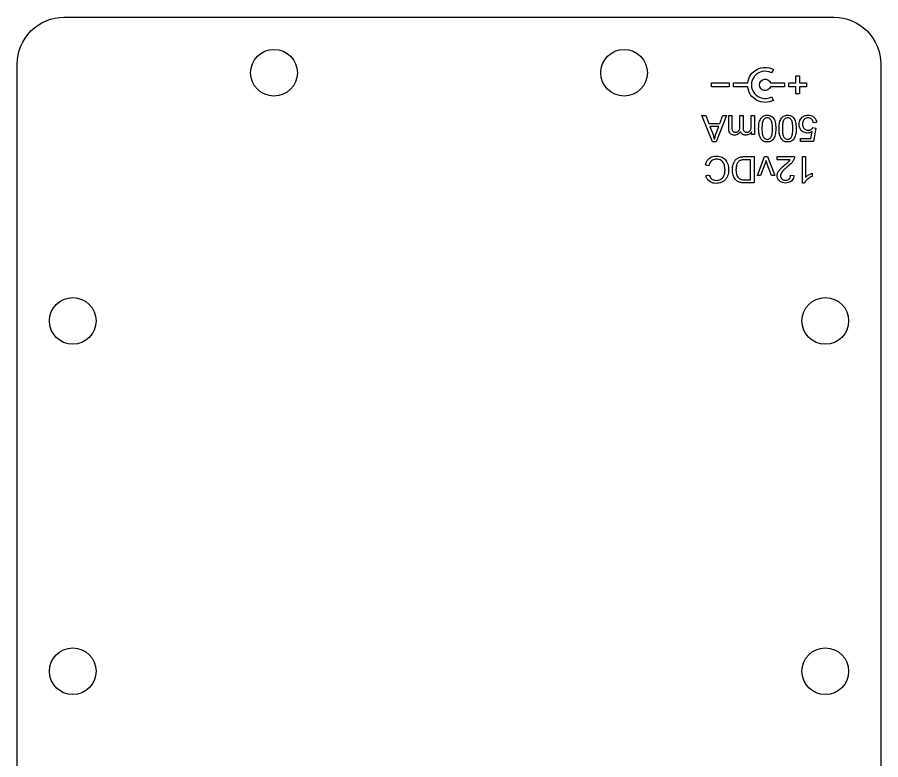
# Model space of a CAD drawing. Header units: millimetres. Extents: x 99 to 934, y 47 to 511.
# Drawn here: x 443.2 to 591.2, y 178.4 to 305.5 of the extents above; entities that cross this region are included whole.
import ezdxf

# ---------------------------------------------------------------- set-up
doc = ezdxf.new("R2010")
doc.units = ezdxf.units.MM
doc.header["$MEASUREMENT"] = 0

msp = doc.modelspace()

# ---------------------------------------------------------------- linework, layer by layer
at = {"color": 1}
msp.add_lwpolyline([(451.21, 305.52), (583.21, 305.52, -0.414214), (591.21, 297.52), (591.21, 89.52, -0.414214), (583.21, 81.52), (451.21, 81.52, -0.414214), (443.21, 89.52), (443.21, 297.52, -0.414214)], format="xyb", close=True, dxfattribs=at)
at = {"color": 2}
for points in [[(572.48, 291.89), (572.8, 291.3, -0.530132), (568.4, 293.61), (565.95, 293.61), (565.95, 294.28), (568.4, 294.28, -0.530132), (572.8, 296.59), (572.48, 296, 1.669178)], [(572.29, 294.28), (574.74, 294.28), (574.74, 293.61), (572.29, 293.61, -5.602507)]]:
    msp.add_lwpolyline(points, format="xyb", close=True, dxfattribs=at)
for points in [[(576.63, 294.28), (576.63, 295.47), (577.3, 295.47), (577.3, 294.28), (578.49, 294.28), (578.49, 293.61), (577.3, 293.61), (577.3, 292.42), (576.63, 292.42), (576.63, 293.61), (575.44, 293.61), (575.44, 294.28)], [(565.25, 293.61), (562.21, 293.61), (562.21, 294.28), (565.25, 294.28)], [(563.02, 284.18), (562.38, 284.18), (560.54, 288.68), (561.22, 288.68), (561.74, 287.32), (563.63, 287.32), (564.12, 288.68), (564.75, 288.68)], [(567.08, 286.79), (567.08, 288.68), (567.63, 288.68), (567.63, 286.57), (567.63, 286.43), (567.65, 286.3), (567.68, 286.19), (567.72, 286.09), (567.76, 286.01), (567.83, 285.95), (567.9, 285.9), (567.99, 285.86), (568.09, 285.84), (568.21, 285.83), (568.3, 285.83), (568.39, 285.85), (568.47, 285.87), (568.56, 285.91), (568.64, 285.95), (568.71, 286.01), (568.78, 286.07), (568.84, 286.14), (568.88, 286.22), (568.92, 286.31), (568.96, 286.41), (568.98, 286.53), (569, 286.67), (569.01, 286.82), (569.01, 286.99), (569.01, 288.68), (569.57, 288.68), (569.57, 285.42), (569.07, 285.42), (569.07, 285.88), (569.01, 285.79), (568.93, 285.71), (568.85, 285.63), (568.76, 285.56), (568.66, 285.5), (568.56, 285.44), (568.45, 285.4), (568.33, 285.37), (568.21, 285.36), (568.08, 285.35), (567.94, 285.36), (567.81, 285.37), (567.7, 285.4), (567.59, 285.45), (567.49, 285.5), (567.4, 285.57), (567.33, 285.64), (567.26, 285.72), (567.21, 285.82), (567.16, 285.92), (567.06, 285.79), (566.95, 285.67), (566.84, 285.57), (566.72, 285.49), (566.59, 285.43), (566.45, 285.39), (566.31, 285.36), (566.16, 285.35), (565.97, 285.36), (565.8, 285.39), (565.65, 285.45), (565.52, 285.52), (565.41, 285.62), (565.32, 285.74), (565.24, 285.88), (565.19, 286.05), (565.16, 286.23), (565.15, 286.45), (565.15, 288.68), (565.7, 288.68), (565.7, 286.63), (565.7, 286.51), (565.71, 286.4), (565.72, 286.3), (565.73, 286.22), (565.75, 286.15), (565.78, 286.1), (565.81, 286.05), (565.85, 286), (565.89, 285.96), (565.95, 285.92), (566.01, 285.89), (566.07, 285.86), (566.13, 285.84), (566.2, 285.83), (566.28, 285.83), (566.41, 285.84), (566.53, 285.87), (566.65, 285.91), (566.75, 285.98), (566.85, 286.06), (566.93, 286.16), (566.99, 286.29), (567.04, 286.43), (567.07, 286.6)], [(573.22, 286.46), (573.21, 286.16), (573.19, 285.88), (573.16, 285.62), (573.11, 285.39), (573.05, 285.18), (572.98, 284.99), (572.89, 284.83), (572.8, 284.68), (572.69, 284.54), (572.56, 284.43), (572.43, 284.33), (572.28, 284.26), (572.11, 284.21), (571.94, 284.18), (571.75, 284.17), (571.61, 284.17), (571.47, 284.19), (571.35, 284.22), (571.23, 284.26), (571.11, 284.31), (571.01, 284.38), (570.91, 284.45), (570.82, 284.53), (570.74, 284.63), (570.66, 284.73), (570.59, 284.85), (570.53, 284.97), (570.48, 285.1), (570.43, 285.25), (570.38, 285.4), (570.35, 285.57), (570.32, 285.76), (570.3, 285.97), (570.29, 286.21), (570.28, 286.46), (570.29, 286.77), (570.31, 287.05), (570.34, 287.31), (570.39, 287.54), (570.44, 287.74), (570.52, 287.93), (570.6, 288.1), (570.7, 288.25), (570.81, 288.38), (570.93, 288.5), (571.07, 288.59), (571.22, 288.67), (571.38, 288.72), (571.56, 288.75), (571.75, 288.76), (571.91, 288.75), (572.06, 288.73), (572.2, 288.7), (572.33, 288.64), (572.45, 288.58), (572.57, 288.5), (572.67, 288.4), (572.77, 288.29), (572.88, 288.14), (572.97, 287.97), (573.04, 287.77), (573.1, 287.56), (573.15, 287.32), (573.19, 287.05), (573.21, 286.77)], [(576.71, 286.46), (576.71, 286.16), (576.69, 285.88), (576.65, 285.62), (576.61, 285.39), (576.55, 285.18), (576.48, 284.99), (576.39, 284.83), (576.29, 284.68), (576.18, 284.54), (576.06, 284.43), (575.92, 284.33), (575.77, 284.26), (575.61, 284.21), (575.43, 284.18), (575.24, 284.17), (575.1, 284.17), (574.97, 284.19), (574.84, 284.22), (574.72, 284.26), (574.61, 284.31), (574.5, 284.38), (574.41, 284.45), (574.32, 284.53), (574.23, 284.63), (574.16, 284.73), (574.09, 284.85), (574.03, 284.97), (573.97, 285.1), (573.92, 285.25), (573.88, 285.4), (573.84, 285.57), (573.81, 285.76), (573.79, 285.97), (573.78, 286.21), (573.78, 286.46), (573.78, 286.77), (573.8, 287.05), (573.84, 287.31), (573.88, 287.54), (573.94, 287.74), (574.01, 287.93), (574.1, 288.1), (574.19, 288.25), (574.3, 288.38), (574.43, 288.5), (574.56, 288.59), (574.71, 288.67), (574.88, 288.72), (575.05, 288.75), (575.24, 288.76), (575.4, 288.75), (575.55, 288.73), (575.69, 288.7), (575.83, 288.64), (575.95, 288.58), (576.06, 288.5), (576.17, 288.4), (576.27, 288.29), (576.37, 288.14), (576.46, 287.97), (576.54, 287.77), (576.6, 287.56), (576.65, 287.32), (576.68, 287.05), (576.71, 286.77)], [(577.63, 286.11), (577.53, 286.21), (577.45, 286.33), (577.38, 286.45), (577.33, 286.58), (577.28, 286.71), (577.25, 286.85), (577.23, 287), (577.22, 287.16), (577.24, 287.4), (577.28, 287.62), (577.35, 287.83), (577.45, 288.03), (577.58, 288.21), (577.69, 288.34), (577.82, 288.45), (577.95, 288.55), (578.09, 288.62), (578.25, 288.68), (578.41, 288.73), (578.58, 288.75), (578.76, 288.76), (579, 288.75), (579.22, 288.71), (579.42, 288.64), (579.6, 288.54), (579.76, 288.42), (579.91, 288.27), (580.02, 288.11), (580.11, 287.92), (580.17, 287.72), (580.21, 287.51), (579.63, 287.46), (579.6, 287.62), (579.55, 287.76), (579.49, 287.89), (579.42, 288), (579.33, 288.09), (579.23, 288.17), (579.13, 288.23), (579.01, 288.27), (578.89, 288.3), (578.76, 288.31), (578.61, 288.29), (578.46, 288.26), (578.33, 288.2), (578.2, 288.11), (578.09, 288.01), (577.99, 287.88), (577.91, 287.73), (577.86, 287.57), (577.82, 287.4), (577.81, 287.21), (577.82, 287.03), (577.85, 286.86), (577.91, 286.71), (577.98, 286.58), (578.08, 286.46), (578.19, 286.36), (578.32, 286.29), (578.45, 286.23), (578.61, 286.2), (578.77, 286.19), (578.88, 286.19), (578.98, 286.21), (579.07, 286.23), (579.17, 286.27), (579.25, 286.31), (579.34, 286.36), (579.41, 286.42), (579.48, 286.48), (579.54, 286.55), (579.59, 286.62), (580.11, 286.56), (579.67, 284.25), (577.44, 284.25), (577.44, 284.77), (579.23, 284.77), (579.47, 285.98), (579.31, 285.88), (579.14, 285.8), (578.97, 285.75), (578.8, 285.71), (578.62, 285.7), (578.4, 285.72), (578.18, 285.77), (577.98, 285.85), (577.8, 285.96)], [(572.65, 286.46), (572.64, 286.73), (572.63, 286.97), (572.61, 287.19), (572.58, 287.39), (572.55, 287.56), (572.5, 287.71), (572.45, 287.84), (572.39, 287.94), (572.28, 288.07), (572.16, 288.17), (572.03, 288.25), (571.9, 288.29), (571.75, 288.31), (571.6, 288.29), (571.46, 288.25), (571.34, 288.17), (571.22, 288.07), (571.11, 287.94), (571.05, 287.83), (571, 287.71), (570.95, 287.56), (570.91, 287.39), (570.89, 287.19), (570.87, 286.97), (570.85, 286.73), (570.85, 286.46), (570.85, 286.2), (570.87, 285.96), (570.89, 285.74), (570.91, 285.54), (570.95, 285.37), (571, 285.22), (571.05, 285.09), (571.11, 284.99), (571.22, 284.86), (571.34, 284.75), (571.47, 284.68), (571.61, 284.64), (571.75, 284.62), (571.9, 284.64), (572.03, 284.67), (572.16, 284.74), (572.27, 284.83), (572.36, 284.95), (572.43, 285.06), (572.49, 285.19), (572.54, 285.35), (572.58, 285.53), (572.61, 285.73), (572.63, 285.95), (572.64, 286.2)], [(576.14, 286.46), (576.14, 286.73), (576.13, 286.97), (576.11, 287.19), (576.08, 287.39), (576.04, 287.56), (576, 287.71), (575.95, 287.84), (575.88, 287.94), (575.78, 288.07), (575.66, 288.17), (575.53, 288.25), (575.39, 288.29), (575.24, 288.31), (575.1, 288.29), (574.96, 288.25), (574.83, 288.17), (574.71, 288.07), (574.6, 287.94), (574.54, 287.83), (574.49, 287.71), (574.45, 287.56), (574.41, 287.39), (574.38, 287.19), (574.36, 286.97), (574.35, 286.73), (574.35, 286.46), (574.35, 286.2), (574.36, 285.96), (574.38, 285.74), (574.41, 285.54), (574.45, 285.37), (574.49, 285.22), (574.54, 285.09), (574.6, 284.99), (574.71, 284.86), (574.83, 284.75), (574.96, 284.68), (575.1, 284.64), (575.25, 284.62), (575.4, 284.64), (575.53, 284.67), (575.65, 284.74), (575.76, 284.83), (575.86, 284.95), (575.93, 285.06), (575.98, 285.19), (576.03, 285.35), (576.07, 285.53), (576.1, 285.73), (576.13, 285.95), (576.14, 286.2)], [(561.93, 286.84), (562.4, 285.59), (562.48, 285.37), (562.55, 285.17), (562.62, 284.98), (562.67, 284.81), (562.72, 284.66), (562.76, 284.83), (562.8, 285), (562.85, 285.17), (562.9, 285.35), (562.96, 285.52), (563.45, 286.84)], [(561.75, 280.08), (561.15, 280.23), (561.24, 280.51), (561.35, 280.76), (561.48, 280.99), (561.64, 281.18), (561.82, 281.35), (562.03, 281.49), (562.25, 281.6), (562.49, 281.68), (562.74, 281.72), (563.01, 281.74), (563.29, 281.73), (563.55, 281.69), (563.79, 281.63), (564, 281.55), (564.2, 281.44), (564.37, 281.31), (564.53, 281.16), (564.67, 280.99), (564.79, 280.8), (564.89, 280.58), (564.98, 280.36), (565.04, 280.12), (565.09, 279.88), (565.12, 279.63), (565.13, 279.38), (565.12, 279.1), (565.09, 278.84), (565.03, 278.6), (564.96, 278.37), (564.86, 278.15), (564.74, 277.95), (564.61, 277.77), (564.46, 277.61), (564.29, 277.47), (564.1, 277.36), (563.89, 277.26), (563.68, 277.18), (563.47, 277.13), (563.24, 277.1), (563, 277.08), (562.74, 277.1), (562.5, 277.14), (562.27, 277.21), (562.06, 277.3), (561.87, 277.43), (561.7, 277.58), (561.55, 277.75), (561.42, 277.94), (561.31, 278.16), (561.23, 278.39), (561.81, 278.53), (561.88, 278.35), (561.96, 278.18), (562.05, 278.04), (562.15, 277.92), (562.27, 277.82), (562.39, 277.74), (562.53, 277.67), (562.68, 277.63), (562.84, 277.6), (563.02, 277.59), (563.22, 277.6), (563.4, 277.63), (563.58, 277.68), (563.74, 277.75), (563.88, 277.84), (564.02, 277.95), (564.13, 278.07), (564.23, 278.2), (564.31, 278.35), (564.37, 278.51), (564.42, 278.68), (564.46, 278.85), (564.49, 279.02), (564.51, 279.2), (564.52, 279.37), (564.51, 279.6), (564.49, 279.81), (564.45, 280.01), (564.41, 280.2), (564.35, 280.38), (564.27, 280.54), (564.18, 280.68), (564.08, 280.81), (563.96, 280.92), (563.83, 281.02), (563.68, 281.09), (563.54, 281.15), (563.38, 281.19), (563.23, 281.22), (563.06, 281.23), (562.87, 281.22), (562.69, 281.18), (562.52, 281.12), (562.36, 281.04), (562.22, 280.94), (562.09, 280.81), (561.97, 280.66), (561.88, 280.49), (561.8, 280.3)], [(569.5, 277.16), (567.95, 277.16), (567.75, 277.16), (567.57, 277.17), (567.41, 277.18), (567.27, 277.2), (567.15, 277.23), (567, 277.27), (566.85, 277.32), (566.72, 277.38), (566.6, 277.46), (566.49, 277.55), (566.35, 277.67), (566.23, 277.82), (566.12, 277.97), (566.03, 278.14), (565.95, 278.32), (565.89, 278.51), (565.84, 278.71), (565.8, 278.93), (565.78, 279.15), (565.78, 279.39), (565.78, 279.59), (565.8, 279.78), (565.82, 279.96), (565.85, 280.13), (565.9, 280.3), (565.95, 280.45), (566, 280.59), (566.06, 280.72), (566.13, 280.84), (566.2, 280.95), (566.28, 281.05), (566.36, 281.14), (566.44, 281.22), (566.53, 281.29), (566.61, 281.36), (566.71, 281.42), (566.81, 281.47), (566.91, 281.51), (567.03, 281.55), (567.15, 281.58), (567.28, 281.61), (567.42, 281.63), (567.56, 281.65), (567.71, 281.66), (567.87, 281.66), (569.5, 281.66)], [(570.06, 278.4), (571.29, 281.66), (571.81, 281.66), (573.05, 278.4), (572.46, 278.4), (571.76, 280.35), (571.72, 280.48), (571.67, 280.61), (571.63, 280.74), (571.59, 280.87), (571.55, 281.01), (571.52, 280.9), (571.49, 280.79), (571.44, 280.66), (571.4, 280.53), (571.35, 280.39), (570.62, 278.4)], [(573.46, 281.13), (573.46, 281.66), (576.43, 281.66), (576.43, 281.58), (576.42, 281.5), (576.41, 281.43), (576.39, 281.35), (576.37, 281.28), (576.32, 281.16), (576.25, 281.04), (576.18, 280.92), (576.1, 280.8), (576, 280.68), (575.89, 280.56), (575.77, 280.43), (575.62, 280.29), (575.46, 280.15), (575.28, 280), (575.1, 279.85), (574.94, 279.71), (574.8, 279.58), (574.67, 279.46), (574.55, 279.34), (574.45, 279.24), (574.36, 279.14), (574.29, 279.04), (574.2, 278.91), (574.12, 278.77), (574.07, 278.64), (574.04, 278.51), (574.03, 278.38), (574.04, 278.25), (574.07, 278.13), (574.12, 278.02), (574.18, 277.92), (574.27, 277.83), (574.37, 277.74), (574.48, 277.68), (574.6, 277.64), (574.73, 277.61), (574.88, 277.6), (575.03, 277.61), (575.17, 277.64), (575.3, 277.69), (575.41, 277.75), (575.52, 277.84), (575.6, 277.94), (575.67, 278.06), (575.72, 278.19), (575.75, 278.34), (575.76, 278.5), (576.33, 278.44), (576.29, 278.2), (576.23, 277.98), (576.14, 277.79), (576.03, 277.62), (575.89, 277.48), (575.73, 277.36), (575.54, 277.26), (575.34, 277.2), (575.11, 277.16), (574.87, 277.14), (574.62, 277.16), (574.39, 277.2), (574.19, 277.27), (574, 277.37), (573.84, 277.5), (573.7, 277.65), (573.6, 277.82), (573.52, 277.99), (573.48, 278.19), (573.46, 278.39), (573.47, 278.5), (573.48, 278.61), (573.5, 278.71), (573.53, 278.82), (573.57, 278.92), (573.62, 279.03), (573.69, 279.14), (573.76, 279.25), (573.84, 279.36), (573.94, 279.47), (574.06, 279.6), (574.2, 279.74), (574.37, 279.9), (574.57, 280.07), (574.79, 280.26), (574.98, 280.42), (575.13, 280.56), (575.26, 280.67), (575.36, 280.76), (575.43, 280.83), (575.49, 280.89), (575.54, 280.95), (575.58, 281.01), (575.63, 281.07), (575.66, 281.13)], [(579.43, 278.27), (579.25, 278.18), (579.08, 278.08), (578.92, 277.98), (578.77, 277.86), (578.62, 277.74), (578.49, 277.62), (578.38, 277.5), (578.28, 277.38), (578.2, 277.26), (578.13, 277.14), (577.78, 277.14), (577.78, 281.66), (578.33, 281.66), (578.33, 278.14), (578.41, 278.22), (578.51, 278.29), (578.61, 278.37), (578.73, 278.44), (578.85, 278.52), (578.98, 278.59), (579.1, 278.66), (579.22, 278.71), (579.33, 278.76), (579.43, 278.81)], [(568.9, 277.69), (568.9, 281.13), (567.94, 281.13), (567.77, 281.13), (567.62, 281.12), (567.48, 281.1), (567.35, 281.08), (567.24, 281.05), (567.15, 281.01), (567.06, 280.97), (566.98, 280.92), (566.9, 280.87), (566.84, 280.81), (566.76, 280.72), (566.68, 280.62), (566.62, 280.51), (566.56, 280.38), (566.51, 280.24), (566.47, 280.1), (566.43, 279.93), (566.41, 279.76), (566.4, 279.57), (566.39, 279.38), (566.4, 279.11), (566.43, 278.86), (566.47, 278.65), (566.54, 278.46), (566.62, 278.29), (566.72, 278.15), (566.82, 278.03), (566.94, 277.93), (567.06, 277.85), (567.19, 277.78), (567.29, 277.75), (567.42, 277.73), (567.58, 277.71), (567.76, 277.7), (567.96, 277.69)]]:
    msp.add_lwpolyline(points, close=True, dxfattribs=at)
at = {"color": 1}
for centre in [(487.21, 296.02), (547.21, 296.02), (452.71, 253.52), (581.71, 253.52), (452.71, 193.52), (581.71, 193.52)]:
    msp.add_circle(centre, 4, dxfattribs=at)

doc.saveas('drawing.dxf')
